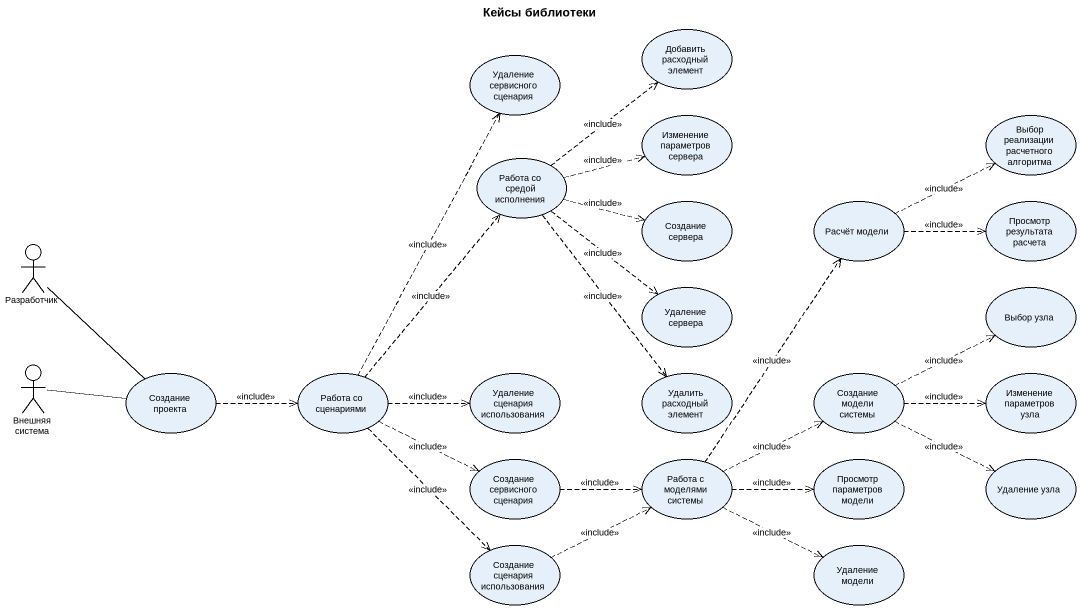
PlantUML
@startuml
title Кейсы библиотеки
usecase "Удаление сервисного сценария" as Удаление_сервисного_сценария
usecase "Добавить расходный элемент" as Добавить_расходный_элемент
usecase "Изменение параметров сервера" as Изменение_параметров_сервера
usecase "Выбор реализации расчетного алгоритма" as Выбор_реализации_расчетного
usecase "Работа со средой исполнения" as Работа_со_средой_исполнения
usecase "Создание сервера" as Создание_сервера
usecase "Расчёт модели" as Расчёт_модели
usecase "Просмотр результата расчета" as Просмотр_результата_расчета
actor Разработчик
usecase "Удаление сервера" as Удаление_сервера
usecase "Выбор узла" as Выбор_узла
actor "Внешняя система" as Внешняя_система
usecase "Создание проекта" as Создание_проекта
usecase "Работа со сценариями" as Работа_со_сценариями
usecase "Удаление сценария использования" as Удаление_сценария
usecase "Удалить расходный элемент" as Удалить_расходный_элемент
usecase "Создание модели системы" as Создание_модели_системы
usecase "Изменение параметров узла" as Изменение_параметров_узла
usecase "Создание сервисного сценария" as Создание_сервисного_сценария
usecase "Работа с моделями системы" as Работа_с_моделями_системы
usecase "Просмотр параметров модели" as Просмотр_параметров_модели
usecase "Удаление узла" as Удаление_узла
usecase "Создание сценария использования" as Создание_сценария
usecase "Удаление модели" as Удаление_модели
Работа_со_средой_исполнения .up.> Добавить_расходный_элемент : <<include>>
Работа_со_средой_исполнения .right.> Изменение_параметров_сервера : <<include>>
Работа_со_средой_исполнения .right.> Создание_сервера : <<include>>
Работа_со_средой_исполнения ..> Удаление_сервера : <<include>>
Работа_со_средой_исполнения ..> Удалить_расходный_элемент : <<include>>
Расчёт_модели .right.> Выбор_реализации_расчетного : <<include>>
Расчёт_модели .right.> Просмотр_результата_расчета : <<include>>
Разработчик -- Создание_проекта
Внешняя_система -right- Создание_проекта
Создание_проекта .right.> Работа_со_сценариями : <<include>>
Работа_со_сценариями .up.> Удаление_сервисного_сценария : <<include>>
Работа_со_сценариями .up.> Работа_со_средой_исполнения : <<include>>
Работа_со_сценариями .right.> Удаление_сценария : <<include>>
Работа_со_сценариями .right.> Создание_сервисного_сценария : <<include>>
Работа_со_сценариями ..> Создание_сценария : <<include>>
Создание_модели_системы .right.> Выбор_узла : <<include>>
Создание_модели_системы .right.> Изменение_параметров_узла : <<include>>
Создание_модели_системы .right.> Удаление_узла : <<include>>
Создание_сервисного_сценария .right.> Работа_с_моделями_системы : <<include>>
Работа_с_моделями_системы .up.> Расчёт_модели : <<include>>
Работа_с_моделями_системы .right.> Создание_модели_системы : <<include>>
Работа_с_моделями_системы .right.> Просмотр_параметров_модели : <<include>>
Работа_с_моделями_системы .right.> Удаление_модели : <<include>>
Создание_сценария .right.> Работа_с_моделями_системы : <<include>>
@enduml
